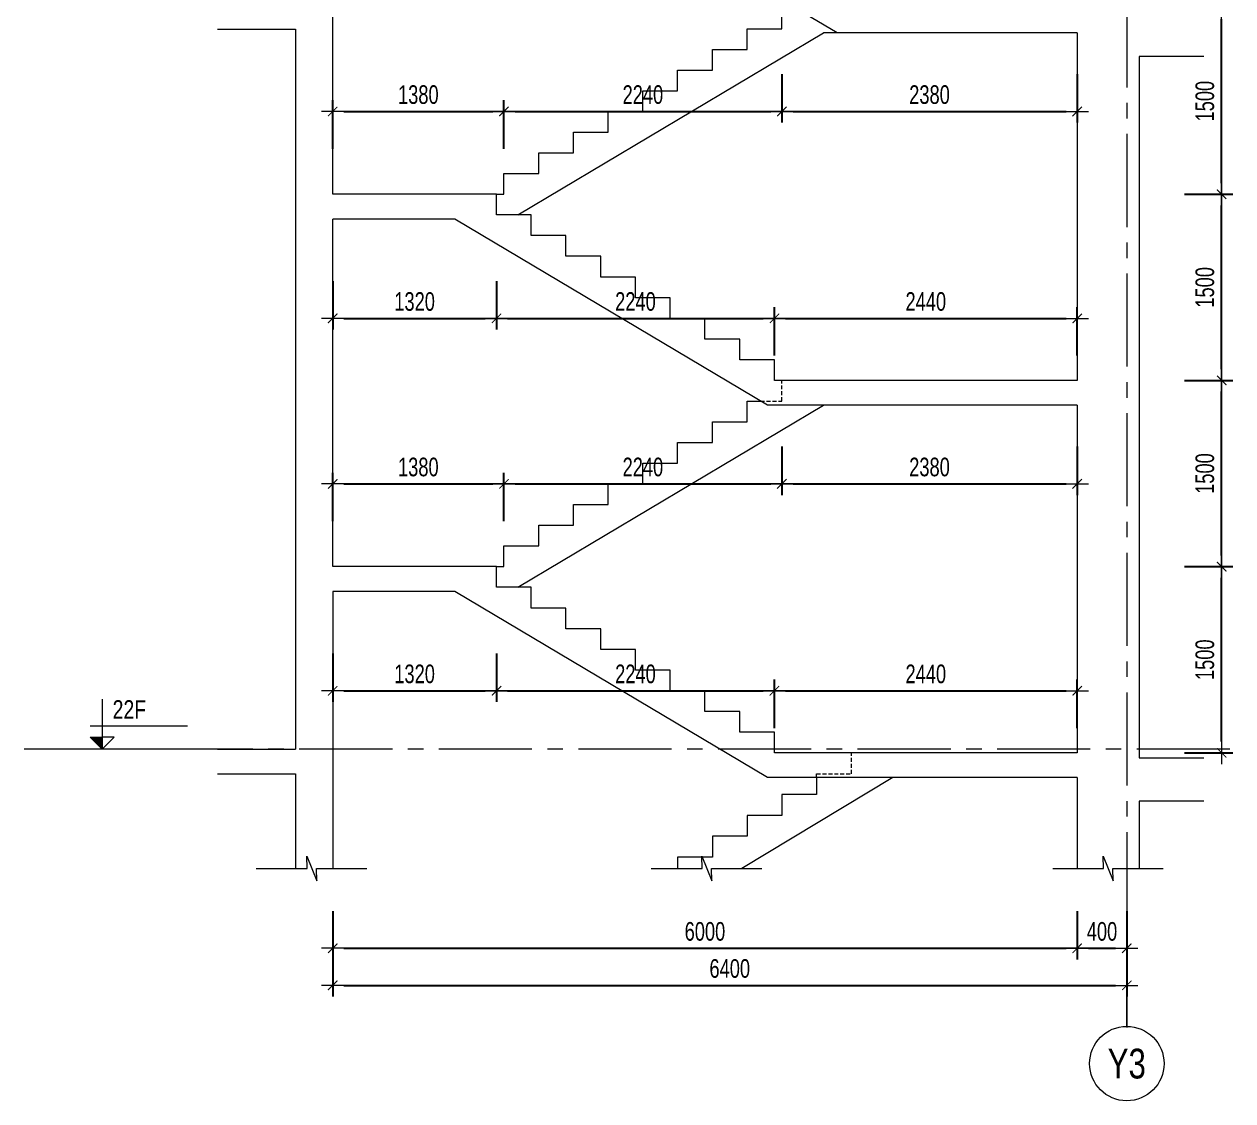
# Model space of a CAD drawing. Header units: millimetres. Extents: x -179076 to 254975, y -18667 to 296191.
# Drawn here: x 23634 to 33375, y 91944 to 100617 of the extents above; entities that cross this region are included whole.
import ezdxf
from ezdxf.enums import TextEntityAlignment as Align

# ---------------------------------------------------------------- set-up
doc = ezdxf.new("R2010")
doc.units = ezdxf.units.MM
doc.linetypes.add('CENTER2', pattern=[1.125, 0.75, -0.125, 0.125, -0.125])
doc.linetypes.add('HIDDEN2', pattern=[4.7625, 3.175, -1.5875])
doc.layers.get('Defpoints').update_dxf_attribs({"color": 151, "lineweight": 9})
for name, color, linetype, lineweight in [('NDC_S_ANNO', 7, 'Continuous', 20), ('NDC_S_AXIS', 5, 'CENTER2', 13), ('NDC_S_CONTINUOUS', 3, 'Continuous', 20), ('NDC_S_DIM', 1, 'Continuous', 15), ('NDC_S_HIDDEN', 8, 'HIDDEN2', 13), ('NDC_S_SLAB', 2, 'Continuous', 20), ('NDC_S_SYMBOL', 1, 'Continuous', 15), ('NDC_S_TEXT SYMBOL', 7, 'Continuous', 20), ('NDC_S_VN TEXT', 7, 'Continuous', 20)]:
    doc.layers.add(name, color=color, linetype=linetype, lineweight=lineweight)
doc.styles.add('NDC_ANNO', font='', dxfattribs={"width": 0.8})
doc.styles.add('NDC_DIM', font='', dxfattribs={"width": 0.75})
doc.styles.get('NDC_ANNO').set_extended_font_data('Dotum')
doc.styles.get('NDC_DIM').set_extended_font_data('Dotum')
doc.dimstyles.new('NDC_dim_60', dxfattribs={"dimscale": 60, "dimtxt": 2.5, "dimasz": 1.5, "dimexe": 1.5, "dimexo": 2.5, "dimgap": 1, "dimtad": 1, "dimdec": 0, "dimzin": 0, "dimdsep": 46, "dimtxsty": 'NDC_DIM', "dimblk": 'DIMMARK', "dimcen": 0.09, "dimdle": 1.2, "dimclrd": 1, "dimclre": 1, "dimclrt": 3, "dimadec": 0, "dimazin": 0, "dimtfac": 1, "dimtdec": 0, "dimtix": 1, "dimtofl": 0, "dimtmove": 0, "dimatfit": 3, "dimfxl": 5, "dimfxlon": 1, "dimtolj": 1, "dimtzin": 0, "dimarcsym": 0})

# ---------------------------------------------------------------- blocks, each defined once
blk = doc.blocks.new('kata_block_CT')
at = {"layer": 'NDC_S_ANNO'}
blk.add_hatch(color=3, dxfattribs=at).paths.add_polyline_path([(0, 1.6), (-1.61, 1.6), (0, 0)])
at = {"layer": 'NDC_S_ANNO', "ltscale": 50}
h = blk.add_hatch(dxfattribs=at)
h.set_pattern_fill('ANSI31', color=256, scale=1.406, style=0)
h.paths.add_polyline_path([(0, 1.6), (0, 0), (1.61, 1.6)])
for p, q in [((-1.59, 3.14), (11.47, 3.14)), ((11.56, 0), (-1.64, 0))]:
    blk.add_line(p, q, dxfattribs=at)
for points in [[(0, 6.69), (0, 0)], [(0, 0), (-1.61, 1.6), (0, 1.6)], [(0, 0), (1.61, 1.6), (0, 1.6)]]:
    blk.add_lwpolyline(points, dxfattribs=at)
at = {"layer": 'NDC_S_ANNO', "color": 8, "ltscale": 50}
blk.add_lwpolyline([(0, 0), (-1.61, 1.6), (0, 1.6)], dxfattribs=at)
at = {"layer": 'NDC_S_TEXT SYMBOL', "color": 3, "style": 'NDC_ANNO', "width": 0.8}
blk.add_attdef('CT', (1.41, 4.07), '', height=2.5, dxfattribs=at)
blk = doc.blocks.new('DIMMARK')
at = {"layer": 'NDC_S_DIM', "color": 1}
blk.add_line((-1.5, 0), (1, 0), dxfattribs=at)
at = {"layer": 'NDC_S_DIM', "color": 2, "const_width": 0.1}
blk.add_lwpolyline([(-0.42, -0.42), (0.42, 0.42)], dxfattribs=at)
blk = doc.blocks.new('*D2778')
at = {"layer": 'Defpoints', "color": 0, "transparency": 16777216}
for p in [(26120.5, 96247.4), (27440.5, 96247.4), (27440.5, 95247.4)]:
    blk.add_point(p, dxfattribs=at)
at = {"layer": 'NDC_S_DIM', "color": 1, "lineweight": -2, "transparency": 16777216}
for p, q in [((26120.5, 95547.4), (26120.5, 95157.4)), ((27440.5, 95547.4), (27440.5, 95157.4)), ((26210.5, 95247.4), (27350.5, 95247.4))]:
    blk.add_line(p, q, dxfattribs=at)
at = {"layer": 'NDC_S_DIM', "color": 1, "lineweight": -2, "transparency": 16777216, "xscale": 90, "yscale": 90, "zscale": 90, "rotation": 180}
blk.add_blockref('DIMMARK', (26120.5, 95247.4), dxfattribs=at)
at = {"layer": 'NDC_S_DIM', "color": 1, "lineweight": -2, "transparency": 16777216, "xscale": 90, "yscale": 90, "zscale": 90}
blk.add_blockref('DIMMARK', (27440.5, 95247.4), dxfattribs=at)
at = {"layer": 'NDC_S_DIM', "color": 3, "transparency": 16777216, "insert": (26780.5, 95382.5), "char_height": 150, "attachment_point": 5, "style": 'NDC_DIM'}
blk.add_mtext('\\A1;1320', dxfattribs=at)
blk = doc.blocks.new('*D2779')
at = {"layer": 'Defpoints', "color": 0, "transparency": 16777216}
for p in [(27440.5, 96247.4), (29680.5, 95247.4), (29680.5, 94747.4)]:
    blk.add_point(p, dxfattribs=at)
at = {"layer": 'NDC_S_DIM', "color": 1, "lineweight": -2, "transparency": 16777216}
for p, q in [((27440.5, 95547.4), (27440.5, 95157.4)), ((29680.5, 94947.4), (29680.5, 95337.4)), ((27530.5, 95247.4), (29590.5, 95247.4))]:
    blk.add_line(p, q, dxfattribs=at)
at = {"layer": 'NDC_S_DIM', "color": 1, "lineweight": -2, "transparency": 16777216, "xscale": 90, "yscale": 90, "zscale": 90, "rotation": 180}
blk.add_blockref('DIMMARK', (27440.5, 95247.4), dxfattribs=at)
at = {"layer": 'NDC_S_DIM', "color": 1, "lineweight": -2, "transparency": 16777216, "xscale": 90, "yscale": 90, "zscale": 90}
blk.add_blockref('DIMMARK', (29680.5, 95247.4), dxfattribs=at)
at = {"layer": 'NDC_S_DIM', "color": 3, "transparency": 16777216, "insert": (28560.5, 95382.5), "char_height": 150, "attachment_point": 5, "style": 'NDC_DIM'}
blk.add_mtext('\\A1;2240', dxfattribs=at)
blk = doc.blocks.new('*D2780')
at = {"layer": 'Defpoints', "color": 0, "transparency": 16777216}
for p in [(32120.5, 95247.4), (29680.5, 94747.4), (32120.5, 94747.4)]:
    blk.add_point(p, dxfattribs=at)
at = {"layer": 'NDC_S_DIM', "color": 1, "lineweight": -2, "transparency": 16777216}
for p, q in [((29680.5, 94947.4), (29680.5, 95337.4)), ((32120.5, 94947.4), (32120.5, 95337.4)), ((29770.5, 95247.4), (32030.5, 95247.4))]:
    blk.add_line(p, q, dxfattribs=at)
at = {"layer": 'NDC_S_DIM', "color": 1, "lineweight": -2, "transparency": 16777216, "xscale": 90, "yscale": 90, "zscale": 90, "rotation": 180}
blk.add_blockref('DIMMARK', (29680.5, 95247.4), dxfattribs=at)
at = {"layer": 'NDC_S_DIM', "color": 1, "lineweight": -2, "transparency": 16777216, "xscale": 90, "yscale": 90, "zscale": 90}
blk.add_blockref('DIMMARK', (32120.5, 95247.4), dxfattribs=at)
at = {"layer": 'NDC_S_DIM', "color": 3, "transparency": 16777216, "insert": (30900.5, 95382.5), "char_height": 150, "attachment_point": 5, "style": 'NDC_DIM'}
blk.add_mtext('\\A1;2440', dxfattribs=at)
blk = doc.blocks.new('*D2825')
at = {"layer": 'Defpoints', "color": 0, "transparency": 16777216}
for p in [(27500.5, 96914.1), (26120.5, 96247.4), (27500.5, 96247.4)]:
    blk.add_point(p, dxfattribs=at)
at = {"layer": 'NDC_S_DIM', "color": 1, "lineweight": -2, "transparency": 16777216}
for p, q in [((26120.5, 96614.1), (26120.5, 97004.1)), ((27500.5, 96614.1), (27500.5, 97004.1)), ((26210.5, 96914.1), (27410.5, 96914.1))]:
    blk.add_line(p, q, dxfattribs=at)
at = {"layer": 'NDC_S_DIM', "color": 1, "lineweight": -2, "transparency": 16777216, "xscale": 90, "yscale": 90, "zscale": 90, "rotation": 180}
blk.add_blockref('DIMMARK', (26120.5, 96914.1), dxfattribs=at)
at = {"layer": 'NDC_S_DIM', "color": 1, "lineweight": -2, "transparency": 16777216, "xscale": 90, "yscale": 90, "zscale": 90}
blk.add_blockref('DIMMARK', (27500.5, 96914.1), dxfattribs=at)
at = {"layer": 'NDC_S_DIM', "color": 3, "transparency": 16777216, "insert": (26810.5, 97049.2), "char_height": 150, "attachment_point": 5, "style": 'NDC_DIM'}
blk.add_mtext('\\A1;1380', dxfattribs=at)
blk = doc.blocks.new('*D2826')
at = {"layer": 'Defpoints', "color": 0, "transparency": 16777216}
for p in [(29740.5, 97580.7), (29740.5, 96914.1), (27500.5, 96247.4)]:
    blk.add_point(p, dxfattribs=at)
at = {"layer": 'NDC_S_DIM', "color": 1, "lineweight": -2, "transparency": 16777216}
for p, q in [((29740.5, 97214.1), (29740.5, 96824.1)), ((27500.5, 96614.1), (27500.5, 97004.1)), ((27590.5, 96914.1), (29650.5, 96914.1))]:
    blk.add_line(p, q, dxfattribs=at)
at = {"layer": 'NDC_S_DIM', "color": 1, "lineweight": -2, "transparency": 16777216, "xscale": 90, "yscale": 90, "zscale": 90, "rotation": 180}
blk.add_blockref('DIMMARK', (27500.5, 96914.1), dxfattribs=at)
at = {"layer": 'NDC_S_DIM', "color": 1, "lineweight": -2, "transparency": 16777216, "xscale": 90, "yscale": 90, "zscale": 90}
blk.add_blockref('DIMMARK', (29740.5, 96914.1), dxfattribs=at)
at = {"layer": 'NDC_S_DIM', "color": 3, "transparency": 16777216, "insert": (28620.5, 97049.2), "char_height": 150, "attachment_point": 5, "style": 'NDC_DIM'}
blk.add_mtext('\\A1;2240', dxfattribs=at)
blk = doc.blocks.new('*D2827')
at = {"layer": 'Defpoints', "color": 0, "transparency": 16777216}
for p in [(29740.5, 97580.7), (32120.5, 97547.4), (32120.5, 96914.1)]:
    blk.add_point(p, dxfattribs=at)
at = {"layer": 'NDC_S_DIM', "color": 1, "lineweight": -2, "transparency": 16777216}
for p, q in [((29740.5, 97214.1), (29740.5, 96824.1)), ((32120.5, 97214.1), (32120.5, 96824.1)), ((29830.5, 96914.1), (32030.5, 96914.1))]:
    blk.add_line(p, q, dxfattribs=at)
at = {"layer": 'NDC_S_DIM', "color": 1, "lineweight": -2, "transparency": 16777216, "xscale": 90, "yscale": 90, "zscale": 90, "rotation": 180}
blk.add_blockref('DIMMARK', (29740.5, 96914.1), dxfattribs=at)
at = {"layer": 'NDC_S_DIM', "color": 1, "lineweight": -2, "transparency": 16777216, "xscale": 90, "yscale": 90, "zscale": 90}
blk.add_blockref('DIMMARK', (32120.5, 96914.1), dxfattribs=at)
at = {"layer": 'NDC_S_DIM', "color": 3, "transparency": 16777216, "insert": (30930.5, 97049.2), "char_height": 150, "attachment_point": 5, "style": 'NDC_DIM'}
blk.add_mtext('\\A1;2380', dxfattribs=at)
blk = doc.blocks.new('*D2828')
at = {"layer": 'Defpoints', "color": 0, "transparency": 16777216}
for p in [(26120.5, 99247.4), (27440.5, 99247.4), (27440.5, 98247.4)]:
    blk.add_point(p, dxfattribs=at)
at = {"layer": 'NDC_S_DIM', "color": 1, "lineweight": -2, "transparency": 16777216}
for p, q in [((26120.5, 98547.4), (26120.5, 98157.4)), ((27440.5, 98547.4), (27440.5, 98157.4)), ((26210.5, 98247.4), (27350.5, 98247.4))]:
    blk.add_line(p, q, dxfattribs=at)
at = {"layer": 'NDC_S_DIM', "color": 1, "lineweight": -2, "transparency": 16777216, "xscale": 90, "yscale": 90, "zscale": 90, "rotation": 180}
blk.add_blockref('DIMMARK', (26120.5, 98247.4), dxfattribs=at)
at = {"layer": 'NDC_S_DIM', "color": 1, "lineweight": -2, "transparency": 16777216, "xscale": 90, "yscale": 90, "zscale": 90}
blk.add_blockref('DIMMARK', (27440.5, 98247.4), dxfattribs=at)
at = {"layer": 'NDC_S_DIM', "color": 3, "transparency": 16777216, "insert": (26780.5, 98382.5), "char_height": 150, "attachment_point": 5, "style": 'NDC_DIM'}
blk.add_mtext('\\A1;1320', dxfattribs=at)
blk = doc.blocks.new('*D2829')
at = {"layer": 'Defpoints', "color": 0, "transparency": 16777216}
for p in [(27440.5, 99247.4), (29680.5, 98247.4), (29680.5, 97747.4)]:
    blk.add_point(p, dxfattribs=at)
at = {"layer": 'NDC_S_DIM', "color": 1, "lineweight": -2, "transparency": 16777216}
for p, q in [((27440.5, 98547.4), (27440.5, 98157.4)), ((29680.5, 97947.4), (29680.5, 98337.4)), ((27530.5, 98247.4), (29590.5, 98247.4))]:
    blk.add_line(p, q, dxfattribs=at)
at = {"layer": 'NDC_S_DIM', "color": 1, "lineweight": -2, "transparency": 16777216, "xscale": 90, "yscale": 90, "zscale": 90, "rotation": 180}
blk.add_blockref('DIMMARK', (27440.5, 98247.4), dxfattribs=at)
at = {"layer": 'NDC_S_DIM', "color": 1, "lineweight": -2, "transparency": 16777216, "xscale": 90, "yscale": 90, "zscale": 90}
blk.add_blockref('DIMMARK', (29680.5, 98247.4), dxfattribs=at)
at = {"layer": 'NDC_S_DIM', "color": 3, "transparency": 16777216, "insert": (28560.5, 98382.5), "char_height": 150, "attachment_point": 5, "style": 'NDC_DIM'}
blk.add_mtext('\\A1;2240', dxfattribs=at)
blk = doc.blocks.new('*D2830')
at = {"layer": 'Defpoints', "color": 0, "transparency": 16777216}
for p in [(32120.5, 98247.4), (29680.5, 97747.4), (32120.5, 97747.4)]:
    blk.add_point(p, dxfattribs=at)
at = {"layer": 'NDC_S_DIM', "color": 1, "lineweight": -2, "transparency": 16777216}
for p, q in [((29680.5, 97947.4), (29680.5, 98337.4)), ((32120.5, 97947.4), (32120.5, 98337.4)), ((29770.5, 98247.4), (32030.5, 98247.4))]:
    blk.add_line(p, q, dxfattribs=at)
at = {"layer": 'NDC_S_DIM', "color": 1, "lineweight": -2, "transparency": 16777216, "xscale": 90, "yscale": 90, "zscale": 90, "rotation": 180}
blk.add_blockref('DIMMARK', (29680.5, 98247.4), dxfattribs=at)
at = {"layer": 'NDC_S_DIM', "color": 1, "lineweight": -2, "transparency": 16777216, "xscale": 90, "yscale": 90, "zscale": 90}
blk.add_blockref('DIMMARK', (32120.5, 98247.4), dxfattribs=at)
at = {"layer": 'NDC_S_DIM', "color": 3, "transparency": 16777216, "insert": (30900.5, 98382.5), "char_height": 150, "attachment_point": 5, "style": 'NDC_DIM'}
blk.add_mtext('\\A1;2440', dxfattribs=at)
blk = doc.blocks.new('*D2831')
at = {"layer": 'Defpoints', "color": 0, "transparency": 16777216}
for p in [(27500.5, 99914.1), (26120.5, 99247.4), (27500.5, 99247.4)]:
    blk.add_point(p, dxfattribs=at)
at = {"layer": 'NDC_S_DIM', "color": 1, "lineweight": -2, "transparency": 16777216}
for p, q in [((26120.5, 99614.1), (26120.5, 100004.1)), ((27500.5, 99614.1), (27500.5, 100004.1)), ((26210.5, 99914.1), (27410.5, 99914.1))]:
    blk.add_line(p, q, dxfattribs=at)
at = {"layer": 'NDC_S_DIM', "color": 1, "lineweight": -2, "transparency": 16777216, "xscale": 90, "yscale": 90, "zscale": 90, "rotation": 180}
blk.add_blockref('DIMMARK', (26120.5, 99914.1), dxfattribs=at)
at = {"layer": 'NDC_S_DIM', "color": 1, "lineweight": -2, "transparency": 16777216, "xscale": 90, "yscale": 90, "zscale": 90}
blk.add_blockref('DIMMARK', (27500.5, 99914.1), dxfattribs=at)
at = {"layer": 'NDC_S_DIM', "color": 3, "transparency": 16777216, "insert": (26810.5, 100049.2), "char_height": 150, "attachment_point": 5, "style": 'NDC_DIM'}
blk.add_mtext('\\A1;1380', dxfattribs=at)
blk = doc.blocks.new('*D2832')
at = {"layer": 'Defpoints', "color": 0, "transparency": 16777216}
for p in [(29740.5, 100747.4), (29740.5, 99914.1), (27500.5, 99247.4)]:
    blk.add_point(p, dxfattribs=at)
at = {"layer": 'NDC_S_DIM', "color": 1, "lineweight": -2, "transparency": 16777216}
for p, q in [((29740.5, 100214.1), (29740.5, 99824.1)), ((27500.5, 99614.1), (27500.5, 100004.1)), ((27590.5, 99914.1), (29650.5, 99914.1))]:
    blk.add_line(p, q, dxfattribs=at)
at = {"layer": 'NDC_S_DIM', "color": 1, "lineweight": -2, "transparency": 16777216, "xscale": 90, "yscale": 90, "zscale": 90, "rotation": 180}
blk.add_blockref('DIMMARK', (27500.5, 99914.1), dxfattribs=at)
at = {"layer": 'NDC_S_DIM', "color": 1, "lineweight": -2, "transparency": 16777216, "xscale": 90, "yscale": 90, "zscale": 90}
blk.add_blockref('DIMMARK', (29740.5, 99914.1), dxfattribs=at)
at = {"layer": 'NDC_S_DIM', "color": 3, "transparency": 16777216, "insert": (28620.5, 100049.2), "char_height": 150, "attachment_point": 5, "style": 'NDC_DIM'}
blk.add_mtext('\\A1;2240', dxfattribs=at)
blk = doc.blocks.new('*D2833')
at = {"layer": 'Defpoints', "color": 0, "transparency": 16777216}
for p in [(29740.5, 100747.4), (32120.5, 100547.4), (32120.5, 99914.1)]:
    blk.add_point(p, dxfattribs=at)
at = {"layer": 'NDC_S_DIM', "color": 1, "lineweight": -2, "transparency": 16777216}
for p, q in [((29740.5, 100214.1), (29740.5, 99824.1)), ((32120.5, 100214.1), (32120.5, 99824.1)), ((29830.5, 99914.1), (32030.5, 99914.1))]:
    blk.add_line(p, q, dxfattribs=at)
at = {"layer": 'NDC_S_DIM', "color": 1, "lineweight": -2, "transparency": 16777216, "xscale": 90, "yscale": 90, "zscale": 90, "rotation": 180}
blk.add_blockref('DIMMARK', (29740.5, 99914.1), dxfattribs=at)
at = {"layer": 'NDC_S_DIM', "color": 1, "lineweight": -2, "transparency": 16777216, "xscale": 90, "yscale": 90, "zscale": 90}
blk.add_blockref('DIMMARK', (32120.5, 99914.1), dxfattribs=at)
at = {"layer": 'NDC_S_DIM', "color": 3, "transparency": 16777216, "insert": (30930.5, 100049.2), "char_height": 150, "attachment_point": 5, "style": 'NDC_DIM'}
blk.add_mtext('\\A1;2380', dxfattribs=at)
blk = doc.blocks.new('*D2822')
at = {"layer": 'Defpoints', "color": 0, "transparency": 16777216}
for p in [(26120.5, 94427.4), (32120.5, 94427.4), (32120.5, 93172.8)]:
    blk.add_point(p, dxfattribs=at)
at = {"layer": 'NDC_S_DIM', "color": 1, "lineweight": -2, "transparency": 16777216}
for p, q in [((26120.5, 93472.8), (26120.5, 93082.8)), ((32120.5, 93472.8), (32120.5, 93082.8)), ((26210.5, 93172.8), (32030.5, 93172.8))]:
    blk.add_line(p, q, dxfattribs=at)
at = {"layer": 'NDC_S_DIM', "color": 1, "lineweight": -2, "transparency": 16777216, "xscale": 90, "yscale": 90, "zscale": 90, "rotation": 180}
blk.add_blockref('DIMMARK', (26120.5, 93172.8), dxfattribs=at)
at = {"layer": 'NDC_S_DIM', "color": 1, "lineweight": -2, "transparency": 16777216, "xscale": 90, "yscale": 90, "zscale": 90}
blk.add_blockref('DIMMARK', (32120.5, 93172.8), dxfattribs=at)
at = {"layer": 'NDC_S_DIM', "color": 3, "transparency": 16777216, "insert": (29120.5, 93307.9), "char_height": 150, "attachment_point": 5, "style": 'NDC_DIM'}
blk.add_mtext('\\A1;6000', dxfattribs=at)
blk = doc.blocks.new('*D2823')
at = {"layer": 'Defpoints', "color": 0, "transparency": 16777216}
for p in [(32520.5, 94777.4), (32120.5, 94427.4), (32520.5, 93172.8)]:
    blk.add_point(p, dxfattribs=at)
at = {"layer": 'NDC_S_DIM', "color": 1, "lineweight": -2, "transparency": 16777216}
for p, q in [((32120.5, 93472.8), (32120.5, 93082.8)), ((32520.5, 93472.8), (32520.5, 93082.8)), ((32210.5, 93172.8), (32430.5, 93172.8))]:
    blk.add_line(p, q, dxfattribs=at)
at = {"layer": 'NDC_S_DIM', "color": 1, "lineweight": -2, "transparency": 16777216, "xscale": 90, "yscale": 90, "zscale": 90, "rotation": 180}
blk.add_blockref('DIMMARK', (32120.5, 93172.8), dxfattribs=at)
at = {"layer": 'NDC_S_DIM', "color": 1, "lineweight": -2, "transparency": 16777216, "xscale": 90, "yscale": 90, "zscale": 90}
blk.add_blockref('DIMMARK', (32520.5, 93172.8), dxfattribs=at)
at = {"layer": 'NDC_S_DIM', "color": 3, "transparency": 16777216, "insert": (32320.5, 93307.9), "char_height": 150, "attachment_point": 5, "style": 'NDC_DIM'}
blk.add_mtext('\\A1;400', dxfattribs=at)
blk = doc.blocks.new('*D2824')
at = {"layer": 'Defpoints', "color": 0, "transparency": 16777216}
for p in [(32520.5, 94777.4), (26120.5, 94427.4), (32520.5, 92874)]:
    blk.add_point(p, dxfattribs=at)
at = {"layer": 'NDC_S_DIM', "color": 1, "lineweight": -2, "transparency": 16777216}
for p, q in [((26120.5, 93174), (26120.5, 92784)), ((32520.5, 93174), (32520.5, 92784)), ((26210.5, 92874), (32430.5, 92874))]:
    blk.add_line(p, q, dxfattribs=at)
at = {"layer": 'NDC_S_DIM', "color": 1, "lineweight": -2, "transparency": 16777216, "xscale": 90, "yscale": 90, "zscale": 90, "rotation": 180}
blk.add_blockref('DIMMARK', (26120.5, 92874), dxfattribs=at)
at = {"layer": 'NDC_S_DIM', "color": 1, "lineweight": -2, "transparency": 16777216, "xscale": 90, "yscale": 90, "zscale": 90}
blk.add_blockref('DIMMARK', (32520.5, 92874), dxfattribs=at)
at = {"layer": 'NDC_S_DIM', "color": 3, "transparency": 16777216, "insert": (29320.5, 93009.1), "char_height": 150, "attachment_point": 5, "style": 'NDC_DIM'}
blk.add_mtext('\\A1;6400', dxfattribs=at)
blk = doc.blocks.new('*U187')
at = {"layer": 'NDC_S_SYMBOL'}
blk.add_line((0, 5), (0, 9), dxfattribs=at)
blk.add_circle((0, 0), 5, dxfattribs=at)
at = {"layer": 'NDC_S_TEXT SYMBOL', "color": 7, "style": 'NDC_ANNO', "width": 0.8}
blk.add_attdef('GRID', text='', height=4, dxfattribs=at).set_placement((0, 0), align=Align.MIDDLE)
blk = doc.blocks.new('*D3060')
at = {"layer": 'Defpoints', "color": 0, "transparency": 16777216}
for p in [(27470.5, 96247.4), (33285, 96247.4), (32120.5, 94747.4)]:
    blk.add_point(p, dxfattribs=at)
at = {"layer": 'NDC_S_DIM', "color": 1, "lineweight": -2, "transparency": 16777216}
for p, q in [((32985, 96247.4), (33375, 96247.4)), ((33285, 94837.4), (33285, 96157.4)), ((32985, 94747.4), (33375, 94747.4))]:
    blk.add_line(p, q, dxfattribs=at)
at = {"layer": 'NDC_S_DIM', "color": 1, "lineweight": -2, "transparency": 16777216, "xscale": 90, "yscale": 90, "zscale": 90}
for p, rotation in [((33285, 96247.4), 90), ((33285, 94747.4), 270)]:
    blk.add_blockref('DIMMARK', p, dxfattribs=dict(at, rotation=rotation))
at = {"layer": 'NDC_S_DIM', "color": 3, "transparency": 16777216, "insert": (33149.9, 95497.4), "char_height": 150, "attachment_point": 5, "rotation": 90, "style": 'NDC_DIM'}
blk.add_mtext('\\A1;1500', dxfattribs=at)
blk = doc.blocks.new('*D3061')
at = {"layer": 'Defpoints', "color": 0, "transparency": 16777216}
for p in [(29680.5, 97747.4), (33285, 97747.4), (27470.5, 96247.4)]:
    blk.add_point(p, dxfattribs=at)
at = {"layer": 'NDC_S_DIM', "color": 1, "lineweight": -2, "transparency": 16777216}
for p, q in [((32985, 97747.4), (33375, 97747.4)), ((33285, 96337.4), (33285, 97657.4)), ((32985, 96247.4), (33375, 96247.4))]:
    blk.add_line(p, q, dxfattribs=at)
at = {"layer": 'NDC_S_DIM', "color": 1, "lineweight": -2, "transparency": 16777216, "xscale": 90, "yscale": 90, "zscale": 90}
for p, rotation in [((33285, 97747.4), 90), ((33285, 96247.4), 270)]:
    blk.add_blockref('DIMMARK', p, dxfattribs=dict(at, rotation=rotation))
at = {"layer": 'NDC_S_DIM', "color": 3, "transparency": 16777216, "insert": (33149.9, 96997.4), "char_height": 150, "attachment_point": 5, "rotation": 90, "style": 'NDC_DIM'}
blk.add_mtext('\\A1;1500', dxfattribs=at)
blk = doc.blocks.new('*D3062')
at = {"layer": 'Defpoints', "color": 0, "transparency": 16777216}
for p in [(27500.5, 99247.4), (33285, 99247.4), (29680.5, 97747.4)]:
    blk.add_point(p, dxfattribs=at)
at = {"layer": 'NDC_S_DIM', "color": 1, "lineweight": -2, "transparency": 16777216}
for p, q in [((32985, 99247.4), (33375, 99247.4)), ((33285, 97837.4), (33285, 99157.4)), ((32985, 97747.4), (33375, 97747.4))]:
    blk.add_line(p, q, dxfattribs=at)
at = {"layer": 'NDC_S_DIM', "color": 1, "lineweight": -2, "transparency": 16777216, "xscale": 90, "yscale": 90, "zscale": 90}
for p, rotation in [((33285, 99247.4), 90), ((33285, 97747.4), 270)]:
    blk.add_blockref('DIMMARK', p, dxfattribs=dict(at, rotation=rotation))
at = {"layer": 'NDC_S_DIM', "color": 3, "transparency": 16777216, "insert": (33149.9, 98497.4), "char_height": 150, "attachment_point": 5, "rotation": 90, "style": 'NDC_DIM'}
blk.add_mtext('\\A1;1500', dxfattribs=at)
blk = doc.blocks.new('*D3063')
at = {"layer": 'Defpoints', "color": 0, "transparency": 16777216}
for p in [(29740.5, 100747.4), (33285, 100747.4), (27500.5, 99247.4)]:
    blk.add_point(p, dxfattribs=at)
at = {"layer": 'NDC_S_DIM', "color": 1, "lineweight": -2, "transparency": 16777216}
for p, q in [((32985, 100747.4), (33375, 100747.4)), ((33285, 99337.4), (33285, 100657.4)), ((32985, 99247.4), (33375, 99247.4))]:
    blk.add_line(p, q, dxfattribs=at)
at = {"layer": 'NDC_S_DIM', "color": 1, "lineweight": -2, "transparency": 16777216, "xscale": 90, "yscale": 90, "zscale": 90}
for p, rotation in [((33285, 100747.4), 90), ((33285, 99247.4), 270)]:
    blk.add_blockref('DIMMARK', p, dxfattribs=dict(at, rotation=rotation))
at = {"layer": 'NDC_S_DIM', "color": 3, "transparency": 16777216, "insert": (33149.9, 99997.4), "char_height": 150, "attachment_point": 5, "rotation": 90, "style": 'NDC_DIM'}
blk.add_mtext('\\A1;1500', dxfattribs=at)

msp = doc.modelspace()

# ---------------------------------------------------------------- linework, layer by layer
at = {"layer": 'NDC_S_AXIS', "ltscale": 1000}
for p, q in [((32520.5, 113233.5), (32520.5, 92534)), ((33351.2, 94777.4), (23633.9, 94777.4))]:
    msp.add_line(p, q, dxfattribs=at)
at = {"layer": 'NDC_S_CONTINUOUS'}
for p, q in [((27611.5, 99080.7), (30075.5, 100547.4)), ((30185.1, 100547.4), (30075.5, 100547.4)), ((27611.5, 96080.7), (30075.5, 97547.4)), ((30636, 94547.4), (29417.2, 93815.4))]:
    msp.add_line(p, q, dxfattribs=at)
for points in [[(27440.5, 99247.4), (27500.5, 99247.4), (27500.5, 99414.1), (27780.5, 99414.1), (27780.5, 99580.7), (28060.5, 99580.7), (28060.5, 99747.4), (28340.5, 99747.4), (28340.5, 99914.1), (28620.5, 99914.1), (28620.5, 100080.7), (28900.5, 100080.7), (28900.5, 100247.4), (29180.5, 100247.4), (29180.5, 100414.1), (29460.5, 100414.1), (29460.5, 100580.7), (29740.5, 100580.7), (29740.5, 100747.4), (29852.1, 100747.4)], [(27440.5, 96247.4), (27500.5, 96247.4), (27500.5, 96414.1), (27780.5, 96414.1), (27780.5, 96580.7), (28060.5, 96580.7), (28060.5, 96747.4), (28340.5, 96747.4), (28340.5, 96914.1), (28620.5, 96914.1), (28620.5, 97080.7), (28900.5, 97080.7), (28900.5, 97247.4), (29180.5, 97247.4), (29180.5, 97414.1), (29460.5, 97414.1), (29460.5, 97580.7), (29569.5, 97580.7)], [(30020.5, 94547.4), (30020.5, 94411.1), (29740.5, 94411.1), (29740.5, 94242.9), (29460.5, 94242.9), (29460.5, 94074.7), (29180.5, 94074.7), (29180.5, 93906.5), (28900.5, 93906.5), (28900.5, 93815.4)]]:
    msp.add_lwpolyline(points, dxfattribs=at)
at = {"layer": 'NDC_S_HIDDEN', "ltscale": 10}
for points in [[(29569.5, 97580.7), (29740.5, 97580.7), (29740.5, 97742.1)], [(30020.5, 94547.4), (30020.5, 94579.2), (30300.5, 94579.2), (30300.5, 94747.4)]]:
    msp.add_lwpolyline(points, dxfattribs=at)
at = {"layer": 'NDC_S_SLAB'}
for p, q in [((30185.1, 100547.4), (27105.1, 102397.4)), ((25193.2, 100577.4), (25820.5, 100577.4)), ((25820.5, 100577.4), (25820.5, 94777.4)), ((32120.5, 100547.4), (30185.1, 100547.4)), ((25193.2, 94777.4), (25820.5, 94777.4)), ((25193.2, 94577.4), (25820.5, 94577.4)), ((25820.5, 94577.4), (25820.5, 93815.4))]:
    msp.add_line(p, q, dxfattribs=at)
for points in [[(26120.5, 99247.4), (26120.5, 100847.4)], [(32120.5, 100547.4), (32120.5, 97747.4)], [(33140.6, 100357.4), (32620.5, 100357.4), (32620.5, 94707.4), (33140.6, 94707.4)], [(32120.5, 97747.4), (29680.5, 97747.4), (29680.5, 97914.1), (29400.5, 97914.1), (29400.5, 98080.7), (29120.5, 98080.7), (29120.5, 98247.4), (28840.5, 98247.4), (28840.5, 98414.1), (28560.5, 98414.1), (28560.5, 98580.7), (28280.5, 98580.7), (28280.5, 98747.4), (28000.5, 98747.4), (28000.5, 98914.1), (27720.5, 98914.1), (27720.5, 99080.7), (27440.5, 99080.7), (27440.5, 99247.4), (26120.5, 99247.4)], [(32120.5, 94747.4), (29680.5, 94747.4), (29680.5, 94914.1), (29400.5, 94914.1), (29400.5, 95080.7), (29120.5, 95080.7), (29120.5, 95247.4), (28840.5, 95247.4), (28840.5, 95414.1), (28560.5, 95414.1), (28560.5, 95580.7), (28280.5, 95580.7), (28280.5, 95747.4), (28000.5, 95747.4), (28000.5, 95914.1), (27720.5, 95914.1), (27720.5, 96080.7), (27440.5, 96080.7), (27440.5, 96247.4), (26120.5, 96247.4), (26120.5, 99047.4)], [(32120.5, 97547.4), (29625.5, 97547.4), (27105.5, 99047.4), (26120.5, 99047.4)], [(32120.5, 97547.4), (32120.5, 94747.4)], [(32120.5, 94547.4), (29625.5, 94547.4), (27105.5, 96047.4), (26120.5, 96047.4), (26120.5, 93815.4)], [(32120.5, 94547.4), (32120.5, 93815.4)], [(33140.6, 94357.4), (32620.5, 94357.4), (32620.5, 93815.4)]]:
    msp.add_lwpolyline(points, dxfattribs=at)
at = {"layer": 'NDC_S_SYMBOL'}
for points in [[(25504.9, 93815.4), (25914.5, 93815.4), (25912.4, 93915.4), (25992.4, 93715.4), (25990.2, 93815.4), (26396.5, 93815.4)], [(28687.5, 93815.4), (29097.2, 93815.4), (29095, 93915.4), (29175, 93715.4), (29172.8, 93815.4), (29579.1, 93815.4)], [(31923.1, 93815.4), (32332.7, 93815.4), (32330.5, 93915.4), (32410.5, 93715.4), (32408.3, 93815.4), (32814.6, 93815.4)]]:
    msp.add_lwpolyline(points, dxfattribs=at)

# ---------------------------------------------------------------- block references
at = {"layer": 'NDC_S_AXIS', "xscale": 60, "yscale": 60, "zscale": 60}
msp.add_blockref('*U187', (32520.5, 92244), dxfattribs=at).add_auto_attribs({'GRID': 'Y3'})
at = {"layer": 'NDC_S_VN TEXT', "xscale": 60, "yscale": 60, "zscale": 60}
msp.add_blockref('kata_block_CT', (24261.9, 94777.4), dxfattribs=at).add_auto_attribs({'CT': '22F'})

# ---------------------------------------------------------------- dimensions: what is measured, and where the dimension line sits
at = {"layer": 'NDC_S_DIM'}
for base, p1, p2, picture, middle in [((33285, 100747.4), (27500.5, 99247.4), (29740.5, 100747.4), '*D3063', (33149.9, 99997.4)), ((33285, 99247.4), (29680.5, 97747.4), (27500.5, 99247.4), '*D3062', (33149.9, 98497.4)), ((33285, 97747.4), (27470.5, 96247.4), (29680.5, 97747.4), '*D3061', (33149.9, 96997.4))]:
    dim = msp.add_linear_dim(base=base, p1=p1, p2=p2, angle=90, dimstyle='NDC_dim_60', override={"dimtmove": 1}, dxfattribs=at)
    dim.commit()
    dim.dimension.update_dxf_attribs({"geometry": picture, "text_midpoint": middle})
for base, p1, p2, picture, middle in [((29740.5, 99914.1), (27500.5, 99247.4), (29740.5, 100747.4), '*D2832', (28620.5, 100049.2)), ((32120.5, 99914.1), (29740.5, 100747.4), (32120.5, 100547.4), '*D2833', (30930.5, 100049.2)), ((29680.5, 98247.4), (27440.5, 99247.4), (29680.5, 97747.4), '*D2829', (28560.5, 98382.5)), ((32120.5, 98247.4), (29680.5, 97747.4), (32120.5, 97747.4), '*D2830', (30900.5, 98382.5)), ((29740.5, 96914.1), (27500.5, 96247.4), (29740.5, 97580.7), '*D2826', (28620.5, 97049.2)), ((32120.5, 96914.1), (29740.5, 97580.7), (32120.5, 97547.4), '*D2827', (30930.5, 97049.2)), ((29680.5, 95247.4), (27440.5, 96247.4), (29680.5, 94747.4), '*D2779', (28560.5, 95382.5)), ((32120.5, 95247.4), (29680.5, 94747.4), (32120.5, 94747.4), '*D2780', (30900.5, 95382.5)), ((32520.5, 93172.8), (32120.5, 94427.4), (32520.5, 94777.4), '*D2823', (32320.5, 93307.9))]:
    dim = msp.add_linear_dim(base=base, p1=p1, p2=p2, dimstyle='NDC_dim_60', override={"dimtmove": 1}, dxfattribs=at)
    dim.commit()
    dim.dimension.update_dxf_attribs({"geometry": picture, "text_midpoint": middle})
for base, p1, p2, picture, middle in [((27500.5, 99914.1), (26120.5, 99247.4), (27500.5, 99247.4), '*D2831', (26810.5, 100049.2)), ((27440.5, 98247.4), (26120.5, 99247.4), (27440.5, 99247.4), '*D2828', (26780.5, 98382.5)), ((27500.5, 96914.1), (26120.5, 96247.4), (27500.5, 96247.4), '*D2825', (26810.5, 97049.2)), ((27440.5, 95247.4), (26120.5, 96247.4), (27440.5, 96247.4), '*D2778', (26780.5, 95382.5)), ((32520.5, 92874), (26120.5, 94427.4), (32520.5, 94777.4), '*D2824', (29320.5, 93009.1)), ((32120.5, 93172.8), (26120.5, 94427.4), (32120.5, 94427.4), '*D2822', (29120.5, 93307.9))]:
    dim = msp.add_linear_dim(base=base, p1=p1, p2=p2, dimstyle='NDC_dim_60', dxfattribs=at)
    dim.commit()
    dim.dimension.update_dxf_attribs({"geometry": picture, "text_midpoint": middle})
dim = msp.add_linear_dim(base=(33285, 96247.4), p1=(32120.5, 94747.4), p2=(27470.5, 96247.4), angle=90, dimstyle='NDC_dim_60', dxfattribs=at)
dim.commit()
dim.dimension.update_dxf_attribs({"geometry": '*D3060', "text_midpoint": (33149.9, 95497.4)})

doc.saveas('drawing.dxf')
